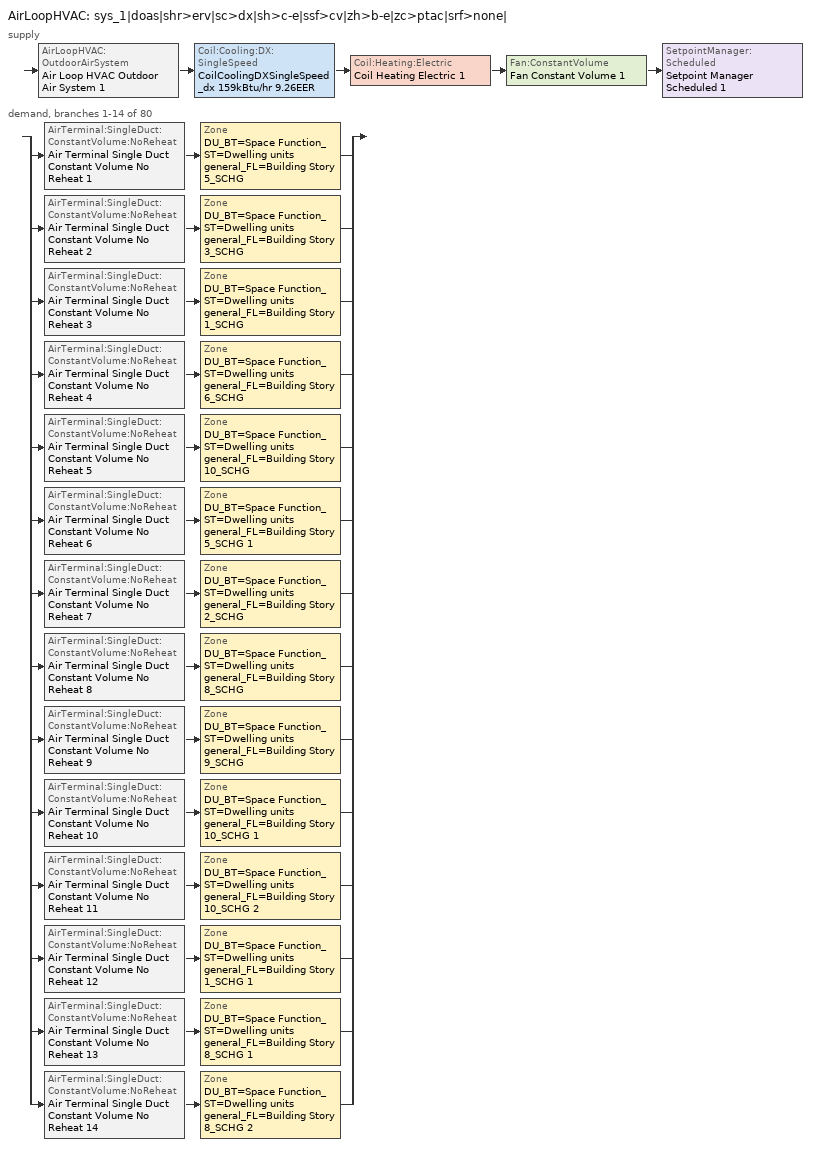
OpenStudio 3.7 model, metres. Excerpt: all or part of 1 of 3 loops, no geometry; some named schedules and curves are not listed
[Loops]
AirLoopHVAC 'sys_1|doas|shr>erv|sc>dx|sh>c-e|ssf>cv|zh>b-e|zc>ptac|srf>none|'
 supply: AirLoopHVAC:OutdoorAirSystem 'Air Loop HVAC Outdoor Air System 1' > Coil:Cooling:DX:SingleSpeed 'CoilCoolingDXSingleSpeed_dx 159kBtu/hr 9.26EER' > Coil:Heating:Electric 'Coil Heating Electric 1' > Fan:ConstantVolume 'Fan Constant Volume 1' > SetpointManager:Scheduled 'Setpoint Manager Scheduled 1'
 demand, branches 1-14 of 80: split
  | AirTerminal:SingleDuct:ConstantVolume:NoReheat 'Air Terminal Single Duct Constant Volume No Reheat 1' > Zone 'DU_BT=Space Function_ST=Dwelling units general_FL=Building Story 5_SCHG'
  | AirTerminal:SingleDuct:ConstantVolume:NoReheat 'Air Terminal Single Duct Constant Volume No Reheat 2' > Zone 'DU_BT=Space Function_ST=Dwelling units general_FL=Building Story 3_SCHG'
  | AirTerminal:SingleDuct:ConstantVolume:NoReheat 'Air Terminal Single Duct Constant Volume No Reheat 3' > Zone 'DU_BT=Space Function_ST=Dwelling units general_FL=Building Story 1_SCHG'
  | AirTerminal:SingleDuct:ConstantVolume:NoReheat 'Air Terminal Single Duct Constant Volume No Reheat 4' > Zone 'DU_BT=Space Function_ST=Dwelling units general_FL=Building Story 6_SCHG'
  | AirTerminal:SingleDuct:ConstantVolume:NoReheat 'Air Terminal Single Duct Constant Volume No Reheat 5' > Zone 'DU_BT=Space Function_ST=Dwelling units general_FL=Building Story 10_SCHG'
  | AirTerminal:SingleDuct:ConstantVolume:NoReheat 'Air Terminal Single Duct Constant Volume No Reheat 6' > Zone 'DU_BT=Space Function_ST=Dwelling units general_FL=Building Story 5_SCHG 1'
  | AirTerminal:SingleDuct:ConstantVolume:NoReheat 'Air Terminal Single Duct Constant Volume No Reheat 7' > Zone 'DU_BT=Space Function_ST=Dwelling units general_FL=Building Story 2_SCHG'
  | AirTerminal:SingleDuct:ConstantVolume:NoReheat 'Air Terminal Single Duct Constant Volume No Reheat 8' > Zone 'DU_BT=Space Function_ST=Dwelling units general_FL=Building Story 8_SCHG'
  | AirTerminal:SingleDuct:ConstantVolume:NoReheat 'Air Terminal Single Duct Constant Volume No Reheat 9' > Zone 'DU_BT=Space Function_ST=Dwelling units general_FL=Building Story 9_SCHG'
  | AirTerminal:SingleDuct:ConstantVolume:NoReheat 'Air Terminal Single Duct Constant Volume No Reheat 10' > Zone 'DU_BT=Space Function_ST=Dwelling units general_FL=Building Story 10_SCHG 1'
  | AirTerminal:SingleDuct:ConstantVolume:NoReheat 'Air Terminal Single Duct Constant Volume No Reheat 11' > Zone 'DU_BT=Space Function_ST=Dwelling units general_FL=Building Story 10_SCHG 2'
  | AirTerminal:SingleDuct:ConstantVolume:NoReheat 'Air Terminal Single Duct Constant Volume No Reheat 12' > Zone 'DU_BT=Space Function_ST=Dwelling units general_FL=Building Story 1_SCHG 1'
  | AirTerminal:SingleDuct:ConstantVolume:NoReheat 'Air Terminal Single Duct Constant Volume No Reheat 13' > Zone 'DU_BT=Space Function_ST=Dwelling units general_FL=Building Story 8_SCHG 1'
  | AirTerminal:SingleDuct:ConstantVolume:NoReheat 'Air Terminal Single Duct Constant Volume No Reheat 14' > Zone 'DU_BT=Space Function_ST=Dwelling units general_FL=Building Story 8_SCHG 2'
[Sizing:Zone] Zone Cooling Design Supply Air Temperature Input Method=TemperatureDifference; Zone Cooling Design Supply Air Temperature {C}=14; Zone Cooling Design Supply Air Temperature Difference {deltaC}=11; Zone Heating Design Supply Air Temperature Input Method=TemperatureDifference; Zone Heating Design Supply Air Temperature {C}=40; Zone Heating Design Supply Air Temperature Difference {deltaC}=21; Zone Cooling Design Supply Air Humidity Ratio {kg-H2O/kg-air}=0.0085; Zone Heating Design Supply Air Humidity Ratio {kg-H2O/kg-air}=0.008; Zone Heating Sizing Factor=1.3; Zone Cooling Sizing Factor=1.1; Cooling Design Air Flow Method=DesignDay; Heating Design Air Flow Method=DesignDay; Account for Dedicated Outdoor Air System=No; Dedicated Outdoor Air System Control Strategy=NeutralSupplyAir; Dedicated Outdoor Air Low Setpoint Temperature for Design {C}=autosize; Dedicated Outdoor Air High Setpoint Temperature for Design {C}=autosize; Zone Load Sizing Method=Sensible Load Only No Latent Load; Zone Latent Cooling Design Supply Air Humidity Ratio Input Method=HumidityRatioDifference; Zone Cooling Design Supply Air Humidity Ratio Difference {kgWater/kgDryAir}=0.005; Zone Latent Heating Design Supply Air Humidity Ratio Input Method=HumidityRatioDifference; Zone Humidification Design Supply Air Humidity Ratio Difference {kgWater/kgDryAir}=0.005
DU_BT=Space Function_ST=Dwelling units general_FL=Building Story 5_SCHG; DU_BT=Space Function_ST=Dwelling units general_FL=Building Story 3_SCHG; DU_BT=Space Function_ST=Dwelling units general_FL=Building Story 1_SCHG; DU_BT=Space Function_ST=Dwelling units general_FL=Building Story 6_SCHG; DU_BT=Space Function_ST=Dwelling units general_FL=Building Story 10_SCHG; DU_BT=Space Function_ST=Dwelling units general_FL=Building Story 5_SCHG 1; DU_BT=Space Function_ST=Dwelling units general_FL=Building Story 2_SCHG; DU_BT=Space Function_ST=Dwelling units general_FL=Building Story 8_SCHG; DU_BT=Space Function_ST=Dwelling units general_FL=Building Story 9_SCHG; DU_BT=Space Function_ST=Dwelling units general_FL=Building Story 10_SCHG 1; DU_BT=Space Function_ST=Dwelling units general_FL=Building Story 10_SCHG 2; DU_BT=Space Function_ST=Dwelling units general_FL=Building Story 1_SCHG 1; DU_BT=Space Function_ST=Dwelling units general_FL=Building Story 8_SCHG 1; DU_BT=Space Function_ST=Dwelling units general_FL=Building Story 8_SCHG 2
[Zone equipment]
DU_BT=Space Function_ST=Dwelling units general_FL=Building Story 5_SCHG: DU_BT=Space Function_ST=Dwelling units general_FL=Building Story 5_SCHG PTAC, Zone HVAC Baseboard Convective Electric 1, Air Terminal Single Duct Constant Volume No Reheat 1
DU_BT=Space Function_ST=Dwelling units general_FL=Building Story 3_SCHG: DU_BT=Space Function_ST=Dwelling units general_FL=Building Story 3_SCHG PTAC, Zone HVAC Baseboard Convective Electric 2, Air Terminal Single Duct Constant Volume No Reheat 2
DU_BT=Space Function_ST=Dwelling units general_FL=Building Story 1_SCHG: DU_BT=Space Function_ST=Dwelling units general_FL=Building Story 1_SCHG PTAC, Zone HVAC Baseboard Convective Electric 3, Air Terminal Single Duct Constant Volume No Reheat 3
DU_BT=Space Function_ST=Dwelling units general_FL=Building Story 6_SCHG: DU_BT=Space Function_ST=Dwelling units general_FL=Building Story 6_SCHG PTAC, Zone HVAC Baseboard Convective Electric 4, Air Terminal Single Duct Constant Volume No Reheat 4
DU_BT=Space Function_ST=Dwelling units general_FL=Building Story 10_SCHG: DU_BT=Space Function_ST=Dwelling units general_FL=Building Story 10_SCHG PTAC, Zone HVAC Baseboard Convective Electric 5, Air Terminal Single Duct Constant Volume No Reheat 5
DU_BT=Space Function_ST=Dwelling units general_FL=Building Story 5_SCHG 1: DU_BT=Space Function_ST=Dwelling units general_FL=Building Story 5_SCHG 1 PTAC, Zone HVAC Baseboard Convective Electric 6, Air Terminal Single Duct Constant Volume No Reheat 6
DU_BT=Space Function_ST=Dwelling units general_FL=Building Story 2_SCHG: DU_BT=Space Function_ST=Dwelling units general_FL=Building Story 2_SCHG PTAC, Zone HVAC Baseboard Convective Electric 7, Air Terminal Single Duct Constant Volume No Reheat 7
DU_BT=Space Function_ST=Dwelling units general_FL=Building Story 8_SCHG: DU_BT=Space Function_ST=Dwelling units general_FL=Building Story 8_SCHG PTAC, Zone HVAC Baseboard Convective Electric 8, Air Terminal Single Duct Constant Volume No Reheat 8
DU_BT=Space Function_ST=Dwelling units general_FL=Building Story 9_SCHG: DU_BT=Space Function_ST=Dwelling units general_FL=Building Story 9_SCHG PTAC, Zone HVAC Baseboard Convective Electric 9, Air Terminal Single Duct Constant Volume No Reheat 9
DU_BT=Space Function_ST=Dwelling units general_FL=Building Story 10_SCHG 1: DU_BT=Space Function_ST=Dwelling units general_FL=Building Story 10_SCHG 1 PTAC, Zone HVAC Baseboard Convective Electric 10, Air Terminal Single Duct Constant Volume No Reheat 10
DU_BT=Space Function_ST=Dwelling units general_FL=Building Story 10_SCHG 2: DU_BT=Space Function_ST=Dwelling units general_FL=Building Story 10_SCHG 2 PTAC, Zone HVAC Baseboard Convective Electric 11, Air Terminal Single Duct Constant Volume No Reheat 11
DU_BT=Space Function_ST=Dwelling units general_FL=Building Story 1_SCHG 1: DU_BT=Space Function_ST=Dwelling units general_FL=Building Story 1_SCHG 1 PTAC, Zone HVAC Baseboard Convective Electric 12, Air Terminal Single Duct Constant Volume No Reheat 12
DU_BT=Space Function_ST=Dwelling units general_FL=Building Story 8_SCHG 1: DU_BT=Space Function_ST=Dwelling units general_FL=Building Story 8_SCHG 1 PTAC, Zone HVAC Baseboard Convective Electric 13, Air Terminal Single Duct Constant Volume No Reheat 13
DU_BT=Space Function_ST=Dwelling units general_FL=Building Story 8_SCHG 2: DU_BT=Space Function_ST=Dwelling units general_FL=Building Story 8_SCHG 2 PTAC, Zone HVAC Baseboard Convective Electric 14, Air Terminal Single Duct Constant Volume No Reheat 14
[AirLoopHVAC]
sys_1|doas|shr>erv|sc>dx|sh>c-e|ssf>cv|zh>b-e|zc>ptac|srf>none|: Availability Schedule=sys_1|doas|shr>none|sc>dx|sh>c-e|ssf>cv|zh>b-e|zc>ptac|srf>none| Occ Sch; Design Supply Air Flow Rate {m3/s}=autosize; Design Return Air Flow Fraction of Supply Air Flow=1
[Sizing:System]
sys_1|doas|shr>erv|sc>dx|sh>c-e|ssf>cv|zh>b-e|zc>ptac|srf>none|: Type of Load to Size On=VentilationRequirement; Design Outdoor Air Flow Rate {m3/s}=Autosize; Central Heating Maximum System Air Flow Ratio=1; Preheat Design Temperature {C}=7; Preheat Design Humidity Ratio {kg-H2O/kg-Air}=0.008; Precool Design Temperature {C}=13; Precool Design Humidity Ratio {kg-H2O/kg-Air}=0.008; Central Cooling Design Supply Air Temperature {C}=13; Central Heating Design Supply Air Temperature {C}=43; Sizing Option=NonCoincident; 100% Outdoor Air in Cooling=Yes; 100% Outdoor Air in Heating=Yes; Central Cooling Design Supply Air Humidity Ratio {kg-H2O/kg-Air}=0.0085; Central Heating Design Supply Air Humidity Ratio {kg-H2O/kg-Air}=0.008; Cooling Design Air Flow Method=DesignDay; Cooling Design Air Flow Rate {m3/s}=0; Heating Design Air Flow Method=DesignDay; Heating Design Air Flow Rate {m3/s}=0; System Outdoor Air Method=ZoneSum; Zone Maximum Outdoor Air Fraction=1; Cooling Supply Air Flow Rate Per Floor Area {m3/s-m2}=0.00996765; Cooling Fraction of Autosized Cooling Supply Air Flow Rate=1; Cooling Supply Air Flow Rate Per Unit Cooling Capacity {m3/s-W}=3.94755e-05; Heating Supply Air Flow Rate Per Floor Area {m3/s-m2}=0.00996765; Heating Fraction of Autosized Heating Supply Air Flow Rate=1; Heating Fraction of Autosized Cooling Supply Air Flow Rate=1; Heating Supply Air Flow Rate Per Unit Heating Capacity {m3/s-W}=3.15882e-05; Cooling Design Capacity Method=CoolingDesignCapacity; Cooling Design Capacity {W}=autosize; Cooling Design Capacity Per Floor Area {W/m2}=234.7; Fraction of Autosized Cooling Design Capacity=1; Heating Design Capacity Method=HeatingDesignCapacity; Heating Design Capacity {W}=autosize; Heating Design Capacity Per Floor Area {W/m2}=157; Fraction of Autosized Heating Design Capacity=1; Central Cooling Capacity Control Method=OnOff; Occupant Diversity=autosize
[Fan:ConstantVolume]
Fan Constant Volume 1: Availability Schedule=Always On Discrete; Fan Total Efficiency=0.39975; Pressure Rise {Pa}=640; Maximum Flow Rate {m3/s}=AutoSize; Motor Efficiency=0.615
[Coil:Heating:Electric]
Name | Availability Schedule
Coil Heating Electric 1 | Always On Discrete
Coil Heating Electric 2; Coil Heating Electric 3; Coil Heating Electric 4; Coil Heating Electric 5; Coil Heating Electric 6; Coil Heating Electric 7; Coil Heating Electric 8; Coil Heating Electric 9; Coil Heating Electric 10; Coil Heating Electric 11; Coil Heating Electric 12; Coil Heating Electric 13; Coil Heating Electric 14; Coil Heating Electric 15 | ON_OFF_ALWAYS_OFF
[Coil:Cooling:DX:SingleSpeed] Availability Schedule=Always On Discrete; Rated Total Cooling Capacity {W}=autosize; Rated Sensible Heat Ratio=autosize; Rated Air Flow Rate {m3/s}=autosize; Rated Evaporator Fan Power Per Volume Flow Rate 2017 {W/(m3/s)}=773.3; Rated Evaporator Fan Power Per Volume Flow Rate 2023 {W/(m3/s)}=934.4; Total Cooling Capacity Function of Temperature Curve=DXCOOL-NECB2011-REF-CAPFT; Total Cooling Capacity Function of Flow Fraction Curve=DXCOOL-NECB2011-REF-CAPFFLOW; Energy Input Ratio Function of Temperature Curve=DXCOOL-NECB2011-REF-COOLEIRFT; Energy Input Ratio Function of Flow Fraction Curve=DXCOOL-NECB2011-REF-COOLEIRFFLOW; Part Load Fraction Correlation Curve=DXCOOL-NECB2011-REF-COOLPLFFPLR; Minimum Outdoor Dry-Bulb Temperature for Compressor Operation {C}=-25; Nominal Time for Condensate Removal to Begin {s}=0; Ratio of Initial Moisture Evaporation Rate and Steady State Latent Capacity=0; Maximum Cycling Rate {cycles/hr}=0; Latent Capacity Time Constant {s}=0; Condenser Type=AirCooled; Evaporative Condenser Effectiveness=0.9; Evaporative Condenser Air Flow Rate {m3/s}=autosize; Evaporative Condenser Pump Rated Power Consumption {W}=autosize; Crankcase Heater Capacity {W}=0; Maximum Outdoor Dry-Bulb Temperature for Crankcase Heater Operation {C}=10; Basin Heater Capacity {W/K}=0; Basin Heater Setpoint Temperature {C}=2
Name | Rated COP {W/W}
CoilCoolingDXSingleSpeed_dx 159kBtu/hr 9.26EER | 3.22027
Coil Cooling DX Single Speed 1 13kBtu/hr 10.3EER | 3.55567
Coil Cooling DX Single Speed 2 18kBtu/hr 9.5EER; Coil Cooling DX Single Speed 4 15kBtu/hr 9.5EER; Coil Cooling DX Single Speed 5 24kBtu/hr 9.5EER; Coil Cooling DX Single Speed 6 17kBtu/hr 9.5EER; Coil Cooling DX Single Speed 10 18kBtu/hr 9.5EER; Coil Cooling DX Single Speed 11 21kBtu/hr 9.5EER; Coil Cooling DX Single Speed 13 16kBtu/hr 9.5EER | 3.3002
Coil Cooling DX Single Speed 3 8kBtu/hr 11.5EER | 3.97136
Coil Cooling DX Single Speed 7 7kBtu/hr 11.9EER | 4.09948
Coil Cooling DX Single Speed 8 13kBtu/hr 10.3EER | 3.55173
Coil Cooling DX Single Speed 9 9kBtu/hr 11.5EER | 3.95884
Coil Cooling DX Single Speed 12 13kBtu/hr 10.0EER | 3.47099
Coil Cooling DX Single Speed 14 12kBtu/hr 10.3EER | 3.56368
[Controller:OutdoorAir]
Controller Outdoor Air 1: Minimum Outdoor Air Flow Rate {m3/s}=autosize; Maximum Outdoor Air Flow Rate {m3/s}=Autosize; Economizer Control Type=NoEconomizer; Economizer Control Action Type=ModulateFlow; Economizer Maximum Limit Dry-Bulb Temperature {C}=28; Economizer Maximum Limit Enthalpy {J/kg}=64000; Economizer Minimum Limit Dry-Bulb Temperature {C}=-100; Lockout Type=NoLockout; Minimum Limit Type=FixedMinimum; Minimum Outdoor Air Schedule=sys_1|doas|shr>none|sc>dx|sh>c-e|ssf>cv|zh>b-e|zc>ptac|srf>none| Occ Sch; Controller Mechanical Ventilation=Controller Mechanical Ventilation 1; High Humidity Control=No; Heat Recovery Bypass Control Type=BypassWhenWithinEconomizerLimits; Economizer Operation Staging=InterlockedWithMechanicalCooling
[Controller:MechanicalVentilation]
Controller Mechanical Ventilation 1: Availability Schedule=Always On Discrete; System Outdoor Air Method=ZoneSum
[AirLoopHVAC:OutdoorAirSystem]
Air Loop HVAC Outdoor Air System 1: Controller=Controller Outdoor Air 1
[SetpointManager:Scheduled]
Setpoint Manager Scheduled 1: Control Variable=Temperature; Schedule=Makeup-Air Unit Supply Air Temp; Setpoint Node or NodeList=sys_1|doas|shr>erv|sc>dx|sh>c-e|ssf>cv|zh>b-e|zc>ptac|srf>none| Supply Outlet Node
[Fan:OnOff] Availability Schedule=Always On Discrete; Fan Total Efficiency=0.39975; Pressure Rise {Pa}=331.288; Maximum Flow Rate {m3/s}=autosize; Motor Efficiency=0.615; Motor In Airstream Fraction=1
Name | Fan Power Ratio Function of Speed Ratio Curve | Fan Efficiency Ratio Function of Speed Ratio Curve
Fan On Off 1 | Fan On Off Power Curve | Fan On Off Efficiency Curve
Fan On Off 2 | Fan On Off Power Curve 1 | Fan On Off Efficiency Curve 1
Fan On Off 3 | Fan On Off Power Curve 2 | Fan On Off Efficiency Curve 2
Fan On Off 4 | Fan On Off Power Curve 3 | Fan On Off Efficiency Curve 3
Fan On Off 5 | Fan On Off Power Curve 4 | Fan On Off Efficiency Curve 4
Fan On Off 6 | Fan On Off Power Curve 5 | Fan On Off Efficiency Curve 5
Fan On Off 7 | Fan On Off Power Curve 6 | Fan On Off Efficiency Curve 6
Fan On Off 8 | Fan On Off Power Curve 7 | Fan On Off Efficiency Curve 7
Fan On Off 9 | Fan On Off Power Curve 8 | Fan On Off Efficiency Curve 8
Fan On Off 10 | Fan On Off Power Curve 9 | Fan On Off Efficiency Curve 9
Fan On Off 11 | Fan On Off Power Curve 10 | Fan On Off Efficiency Curve 10
Fan On Off 12 | Fan On Off Power Curve 11 | Fan On Off Efficiency Curve 11
Fan On Off 13 | Fan On Off Power Curve 12 | Fan On Off Efficiency Curve 12
Fan On Off 14 | Fan On Off Power Curve 13 | Fan On Off Efficiency Curve 13
[ZoneHVAC:PackagedTerminalAirConditioner] Availability Schedule=Always On Discrete; Supply Air Flow Rate During Cooling Operation {m3/s}=Autosize; Supply Air Flow Rate During Heating Operation {m3/s}=Autosize; Supply Air Flow Rate When No Cooling or Heating is Needed {m3/s}=Autosize; Outdoor Air Flow Rate During Cooling Operation {m3/s}=1e-05; Outdoor Air Flow Rate During Heating Operation {m3/s}=1e-05; Outdoor Air Flow Rate When No Cooling or Heating is Needed {m3/s}=1e-05; Fan Placement=DrawThrough; Supply Air Fan Operating Mode Schedule=ON_OFF_ALWAYS_OFF
Name | Supply Air Fan | Heating Coil | Cooling Coil
DU_BT=Space Function_ST=Dwelling units general_FL=Building Story 5_SCHG PTAC | Fan On Off 1 | Coil Heating Electric 2 | Coil Cooling DX Single Speed 1 13kBtu/hr 10.3EER
DU_BT=Space Function_ST=Dwelling units general_FL=Building Story 3_SCHG PTAC | Fan On Off 2 | Coil Heating Electric 3 | Coil Cooling DX Single Speed 2 18kBtu/hr 9.5EER
DU_BT=Space Function_ST=Dwelling units general_FL=Building Story 1_SCHG PTAC | Fan On Off 3 | Coil Heating Electric 4 | Coil Cooling DX Single Speed 3 8kBtu/hr 11.5EER
DU_BT=Space Function_ST=Dwelling units general_FL=Building Story 6_SCHG PTAC | Fan On Off 4 | Coil Heating Electric 5 | Coil Cooling DX Single Speed 4 15kBtu/hr 9.5EER
DU_BT=Space Function_ST=Dwelling units general_FL=Building Story 10_SCHG PTAC | Fan On Off 5 | Coil Heating Electric 6 | Coil Cooling DX Single Speed 5 24kBtu/hr 9.5EER
DU_BT=Space Function_ST=Dwelling units general_FL=Building Story 5_SCHG 1 PTAC | Fan On Off 6 | Coil Heating Electric 7 | Coil Cooling DX Single Speed 6 17kBtu/hr 9.5EER
DU_BT=Space Function_ST=Dwelling units general_FL=Building Story 2_SCHG PTAC | Fan On Off 7 | Coil Heating Electric 8 | Coil Cooling DX Single Speed 7 7kBtu/hr 11.9EER
DU_BT=Space Function_ST=Dwelling units general_FL=Building Story 8_SCHG PTAC | Fan On Off 8 | Coil Heating Electric 9 | Coil Cooling DX Single Speed 8 13kBtu/hr 10.3EER
DU_BT=Space Function_ST=Dwelling units general_FL=Building Story 9_SCHG PTAC | Fan On Off 9 | Coil Heating Electric 10 | Coil Cooling DX Single Speed 9 9kBtu/hr 11.5EER
DU_BT=Space Function_ST=Dwelling units general_FL=Building Story 10_SCHG 1 PTAC | Fan On Off 10 | Coil Heating Electric 11 | Coil Cooling DX Single Speed 10 18kBtu/hr 9.5EER
DU_BT=Space Function_ST=Dwelling units general_FL=Building Story 10_SCHG 2 PTAC | Fan On Off 11 | Coil Heating Electric 12 | Coil Cooling DX Single Speed 11 21kBtu/hr 9.5EER
DU_BT=Space Function_ST=Dwelling units general_FL=Building Story 1_SCHG 1 PTAC | Fan On Off 12 | Coil Heating Electric 13 | Coil Cooling DX Single Speed 12 13kBtu/hr 10.0EER
DU_BT=Space Function_ST=Dwelling units general_FL=Building Story 8_SCHG 1 PTAC | Fan On Off 13 | Coil Heating Electric 14 | Coil Cooling DX Single Speed 13 16kBtu/hr 9.5EER
DU_BT=Space Function_ST=Dwelling units general_FL=Building Story 8_SCHG 2 PTAC | Fan On Off 14 | Coil Heating Electric 15 | Coil Cooling DX Single Speed 14 12kBtu/hr 10.3EER
[ZoneHVAC:Baseboard:Convective:Electric] Availability Schedule=Always On Discrete; Nominal Capacity {W}=autosize; Efficiency=1
Zone HVAC Baseboard Convective Electric 1; Zone HVAC Baseboard Convective Electric 2; Zone HVAC Baseboard Convective Electric 3; Zone HVAC Baseboard Convective Electric 4; Zone HVAC Baseboard Convective Electric 5; Zone HVAC Baseboard Convective Electric 6; Zone HVAC Baseboard Convective Electric 7; Zone HVAC Baseboard Convective Electric 8; Zone HVAC Baseboard Convective Electric 9; Zone HVAC Baseboard Convective Electric 10; Zone HVAC Baseboard Convective Electric 11; Zone HVAC Baseboard Convective Electric 12; Zone HVAC Baseboard Convective Electric 13; Zone HVAC Baseboard Convective Electric 14
[AirTerminal:SingleDuct:ConstantVolume:NoReheat] Availability Schedule=Always On Discrete; Maximum Air Flow Rate {m3/s}=AutoSize
Air Terminal Single Duct Constant Volume No Reheat 1; Air Terminal Single Duct Constant Volume No Reheat 2; Air Terminal Single Duct Constant Volume No Reheat 3; Air Terminal Single Duct Constant Volume No Reheat 4; Air Terminal Single Duct Constant Volume No Reheat 5; Air Terminal Single Duct Constant Volume No Reheat 6; Air Terminal Single Duct Constant Volume No Reheat 7; Air Terminal Single Duct Constant Volume No Reheat 8; Air Terminal Single Duct Constant Volume No Reheat 9; Air Terminal Single Duct Constant Volume No Reheat 10; Air Terminal Single Duct Constant Volume No Reheat 11; Air Terminal Single Duct Constant Volume No Reheat 12; Air Terminal Single Duct Constant Volume No Reheat 13; Air Terminal Single Duct Constant Volume No Reheat 14
[Schedule:Ruleset]
Name | Default Day Schedule | Summer Design Day Schedule | Winter Design Day Schedule
ON_OFF_ALWAYS_OFF | Schedule Day 3
Makeup-Air Unit Supply Air Temp | Makeup Air Unit Supply Air Temp Default
sys_1|doas|shr>none|sc>dx|sh>c-e|ssf>cv|zh>b-e|zc>ptac|srf>none| Occ Sch | sys_1|doas|shr>none|sc>dx|sh>c-e|ssf>cv|zh>b-e|zc>ptac|srf>none| Occ Sch Default | sys_1|doas|shr>none|sc>dx|sh>c-e|ssf>cv|zh>b-e|zc>ptac|srf>none| Occ Sch Summer Design Day | sys_1|doas|shr>none|sc>dx|sh>c-e|ssf>cv|zh>b-e|zc>ptac|srf>none| Occ Sch Winter Design Day
[Schedule:Constant]
Always On Discrete: Value=1
[Curve:Biquadratic] Minimum Value of x=13; Maximum Value of x=24; Minimum Value of y=24; Maximum Value of y=46
Name | Coefficient1 Constant | Coefficient2 x | Coefficient3 x**2 | Coefficient4 y | Coefficient5 y**2 | Coefficient6 x*y
DXCOOL-NECB2011-REF-CAPFT | 0.867905 | 0.0142459 | 0.00055436 | -0.0075575 | 3.3e-05 | -0.0001918
DXCOOL-NECB2011-REF-COOLEIRFT | 0.114171 | 0.0281822 | -0.0004199 | 0.0214108 | 0.000161028 | -0.000679104
[Curve:Quadratic] Minimum Value of x=0.5; Maximum Value of x=1.5
Name | Coefficient1 Constant | Coefficient2 x | Coefficient3 x**2
DXCOOL-NECB2011-REF-CAPFFLOW | 0.8 | 0.2 | 0
DXCOOL-NECB2011-REF-COOLEIRFFLOW | 1.1552 | -0.1808 | 0.0256
[Curve:Cubic]
DXCOOL-NECB2011-REF-COOLPLFFPLR: Coefficient1 Constant=0.0277; Coefficient2 x=4.9151; Coefficient3 x**2=-8.184; Coefficient4 x**3=4.2702; Minimum Value of x=0.7; Maximum Value of x=1
[Curve:Exponent]
Fan On Off Power Curve: Coefficient1 Constant=1; Coefficient2 Constant=0; Coefficient3 Constant=0; Minimum Value of x=0; Maximum Value of x=1
